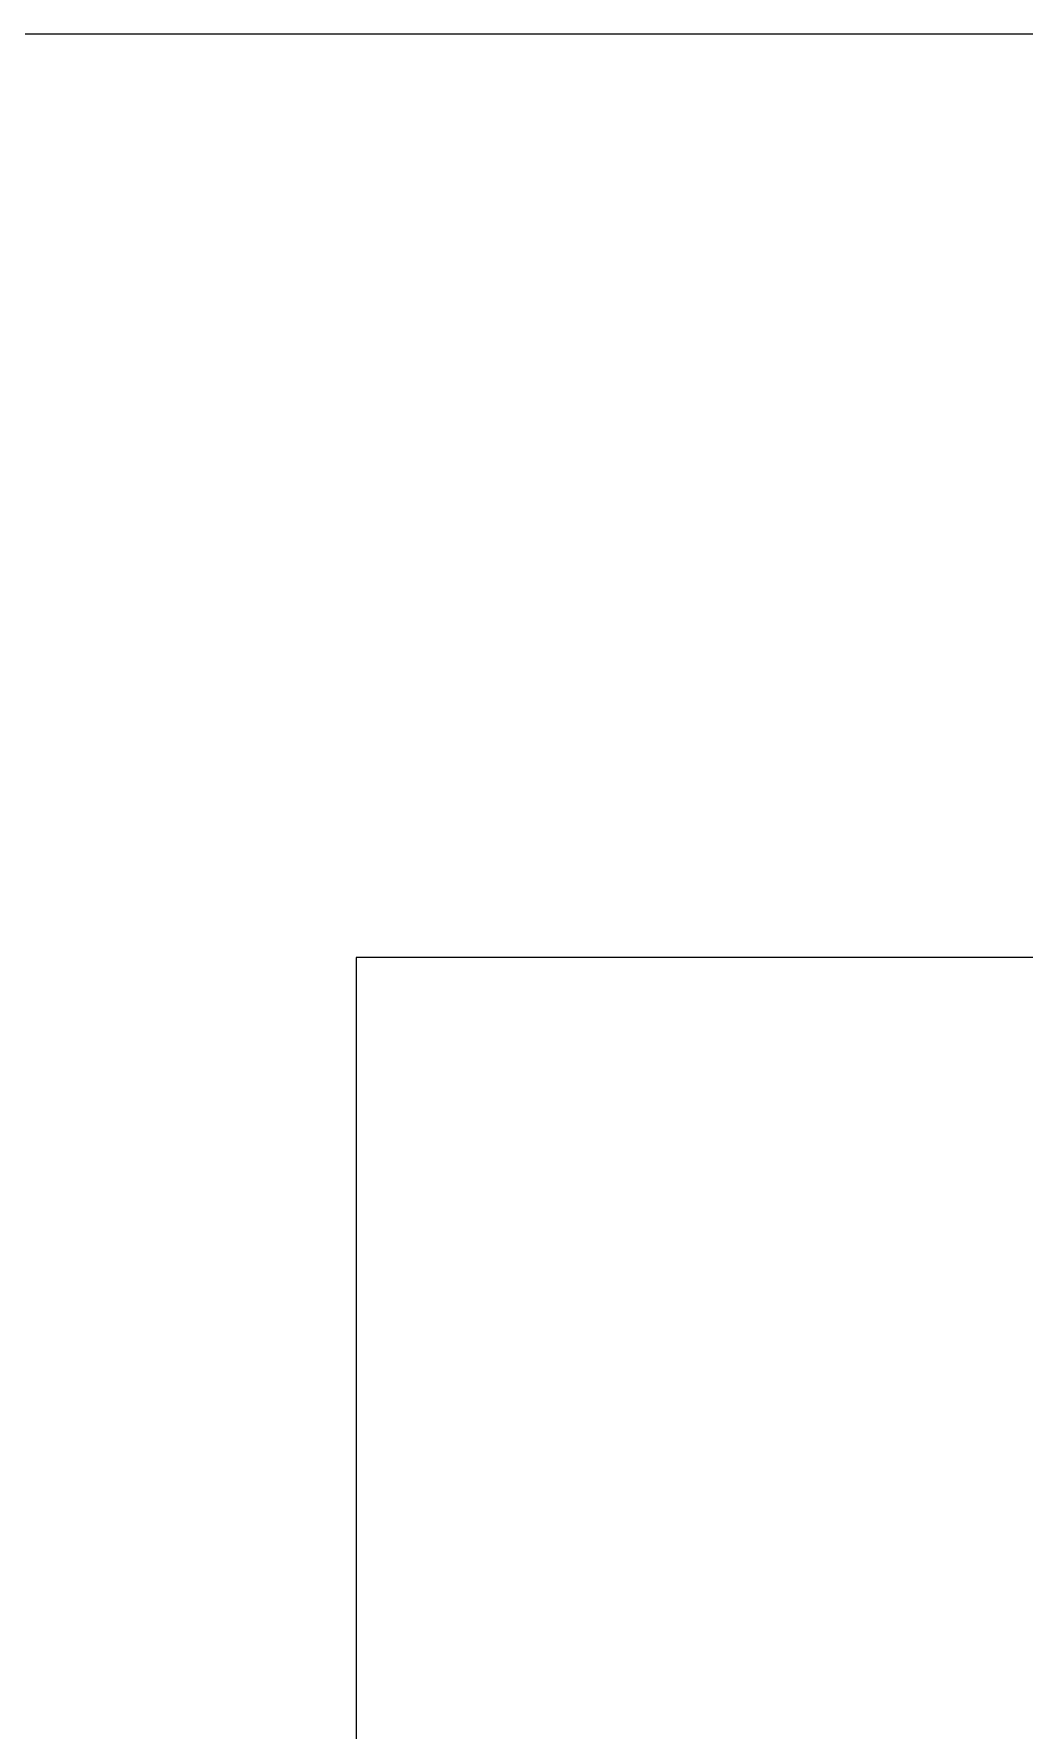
# Model space of a CAD drawing. Header units: millimetres. Extents: x -46397 to 283259, y -8690 to 23983.
# Drawn here: x 117325 to 120740, y 5993 to 11841 of the extents above; entities that cross this region are included whole.
import ezdxf

# ---------------------------------------------------------------- set-up
doc = ezdxf.new("R2010")
doc.units = ezdxf.units.MM
doc.layers.add('Dtext', color=255, linetype='Continuous', lineweight=20)
doc.styles.add('Chu va so', font='arial.ttf')
doc.styles.add('TCVN', font='arial.ttf')

# ---------------------------------------------------------------- blocks, each defined once
blk = doc.blocks.new('*U1823')
at = {"lineweight": 25}
for points in [[(0, 0), (17743.2, 0), (17743.2, 11622.7), (0, 11622.7)], [(0, 0), (13415.6, 0), (13415.6, 11622.7), (0, 11622.7)]]:
    blk.add_lwpolyline(points, close=True, dxfattribs=at)
at = {"layer": 'Dtext', "ltscale": 0.1}
for tag, p, height, style in [('REV_3', (13529.9, 4365.5), 77.3, 'TCVN'), ('FOR_APPROVAL3', (14302.7, 4360.1, -0.7), 92.7, 'TCVN'), ('REV_2', (13529.9, 4077), 77.3, 'TCVN'), ('FOR_APPROVAL2', (14302.7, 4071.6, -0.7), 92.7, 'TCVN'), ('REV_1', (13529.9, 3788.5), 77.3, 'TCVN'), ('FOR_APPROVAL1', (14302.7, 3783.1, -0.7), 92.7, 'TCVN'), ('REV_0', (13529.9, 3500), 77.3, 'TCVN'), ('NGUOI_VE', (15126.1, 3495.9, -0.6), 92.7, 'TCVN'), ('NGUOI_KIEM_2', (15945.6, 3495.9, -0.8), 92.7, 'TCVN'), ('NGUOI_DUYET', (16935.5, 3495.9, -0.8), 92.7, 'TCVN'), ('1.1_A4', (16985.1, 176, -0.7), 92.7, 'Chu va so'), ('A4_A4', (17293.7, 176, -0.7), 92.7, 'Chu va so'), ('REV.', (17547.8, 176, -0.7), 92.7, 'Chu va so')]:
    blk.add_attdef(tag, p, '', height=height, dxfattribs=dict(at, style=style))
for tag, p, height, style, width in [('NGAY_REV03', (13725.7, 4360.1, -0.7), 80.4, 'TCVN', 0.95), ('NGAY_REV02', (13725.7, 4071.6, -0.7), 80.4, 'TCVN', 0.95), ('NGAY_REV01', (13725.7, 3783.1, -0.7), 80.4, 'TCVN', 0.95), ('NGAY_REV0', (13725.7, 3494.6, -0.8), 80.4, 'TCVN', 0.95), ('DWD.NO', (13718.6, 75.2, -0.7), 123.6, 'Chu va so', 0.85)]:
    blk.add_attdef(tag, p, '', height=height, dxfattribs=dict(at, style=style, width=width))
at = {"layer": 'Dtext', "lineweight": 25, "ltscale": 0.1, "style": 'Chu va so'}
for tag, p, height in [('PROJECT_CODE', (14612.2, 1452.8), 185.5), ('TITLE1', (13809, 1108, -0.7), 123.6), ('TITLE2', (13809, 817.2, -0.7), 123.6), ('TITLE3', (13809, 528.7, -0.7), 123.6)]:
    blk.add_attdef(tag, p, '', height=height, dxfattribs=at)

msp = doc.modelspace()

# ---------------------------------------------------------------- linework, layer by layer
msp.add_lwpolyline([(-5297.58, 11840.68), (283258.8, 11840.68), (283258.8, -8689.89), (-5297.58, -8689.89)], close=True)

# ---------------------------------------------------------------- next in the draw order: block references
at = {"xscale": 0.9084576280678549, "yscale": 0.9084576280678549, "zscale": 0.9084576280678549}
msp.add_blockref('*U1823', (118436.21, -1902.62), dxfattribs=at)

doc.saveas('drawing.dxf')
